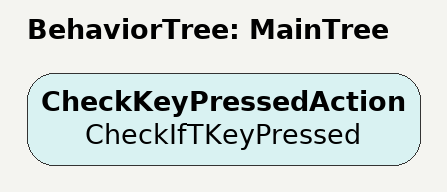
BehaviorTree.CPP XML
<root main_tree_to_execute="MainTree">
    <BehaviorTree ID="MainTree">
        <CheckKeyPressedAction name="CheckIfTKeyPressed"/>
    </BehaviorTree>
</root>
